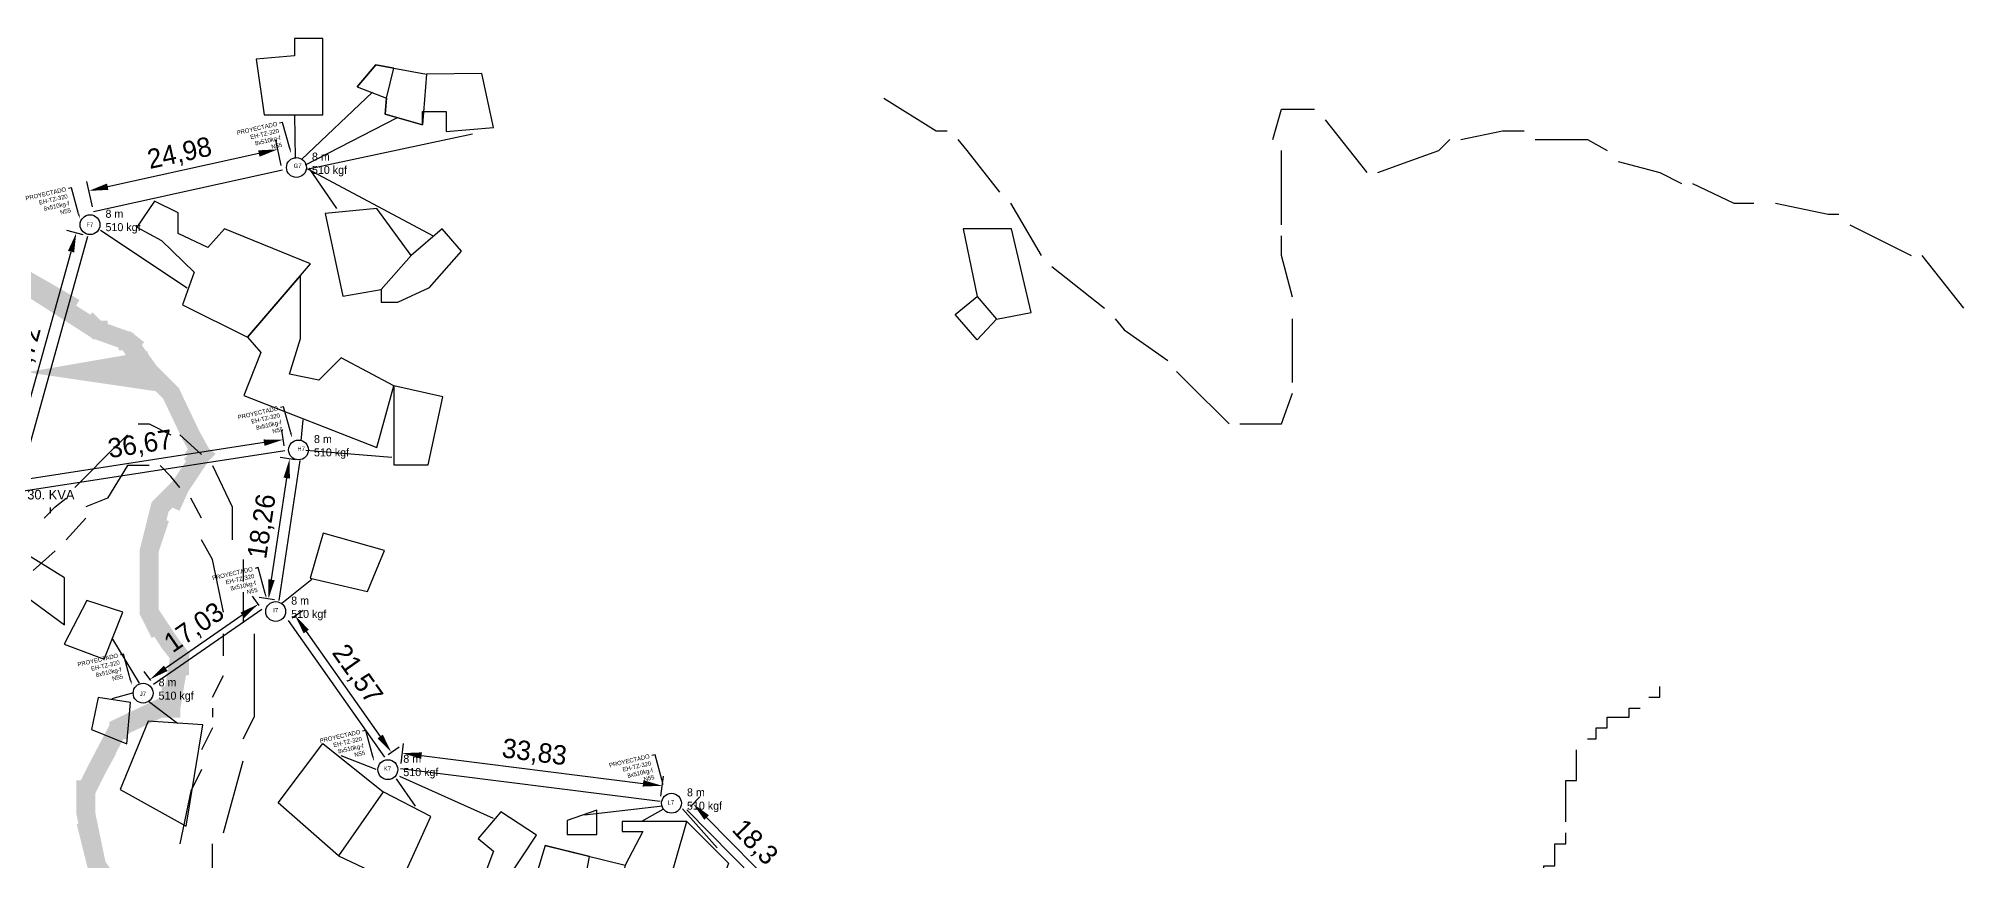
# Model space of a CAD drawing. Header units: millimetres. Extents: x -3588 to 75209, y -3737 to 38254.
# Drawn here: x 28406.5 to 28655.1, y 18470.4 to 18576.5 of the extents above; entities that cross this region are included whole.
import ezdxf
from ezdxf import colors
from ezdxf.entities.mleader import LeaderData, LeaderLine
from ezdxf.math import Vec2, Vec3

# ---------------------------------------------------------------- set-up
doc = ezdxf.new("R2010")
doc.units = ezdxf.units.MM
doc.linetypes.add('CONTINUA', pattern=[0])
doc.layers.add('Mancheta', color=255, linetype='Continuous')
doc.layers.add('P', color=253, linetype='Continuous')
doc.linetypes.add('+_LINE', pattern='A,12.7,-5.08,["+",Standard,S=2.54,R=0,X=-2.54,Y=-1.27],-6.35', length=24.13)
doc.dimstyles.new('ISO-25', dxfattribs={"dimtxt": 2.5, "dimasz": 2.5, "dimexe": 1.25, "dimexo": 0.625, "dimtad": 1, "dimtxsty": 'Standard', "dimcen": 2.5, "dimadec": 0, "dimazin": 0, "dimtfac": 1, "dimtmove": 0, "dimatfit": 3, "dimfxl": 1, "dimarcsym": 0})

# ---------------------------------------------------------------- blocks, each defined once
blk = doc.blocks.new('*D936')
at = {"color": 0, "lineweight": -2, "transparency": 16777216}
for p, q in [((28412.29, 18551.14), (28410.2, 18551.72)), ((28402.78, 18520.35), (28410.73, 18548.98)), ((28403, 18517.69), (28400.9, 18518.27))]:
    blk.add_line(p, q, dxfattribs=at)
at = {"color": 0, "transparency": 16777216}
for points in [[(28410.33, 18549.09), (28411.13, 18548.87), (28411.4, 18551.39)], [(28402.38, 18520.46), (28403.18, 18520.24), (28402.11, 18517.94)]]:
    blk.add_solid(points, dxfattribs=at)
at = {"layer": 'Defpoints', "color": 0, "transparency": 16777216}
for p in [(28411.4, 18551.39), (28412.89, 18550.97), (28403.6, 18517.52)]:
    blk.add_point(p, dxfattribs=at)
at = {"color": 0, "transparency": 16777216, "insert": (28404.75, 18535.22), "char_height": 2.5, "attachment_point": 5, "rotation": 74.4744}
blk.add_mtext('34,72', dxfattribs=at)
blk = doc.blocks.new('*D937')
at = {"color": 0, "lineweight": -2, "transparency": 16777216}
for p, q in [((28437.88, 18560.1), (28437.16, 18563.41)), ((28434.98, 18561.65), (28415.46, 18557.37)), ((28413.48, 18554.75), (28412.75, 18558.05))]:
    blk.add_line(p, q, dxfattribs=at)
at = {"color": 0, "transparency": 16777216}
for points in [[(28434.89, 18562.06), (28435.07, 18561.24), (28437.42, 18562.19)], [(28415.37, 18557.78), (28415.55, 18556.96), (28413.02, 18556.83)]]:
    blk.add_solid(points, dxfattribs=at)
at = {"layer": 'Defpoints', "color": 0, "transparency": 16777216}
for p in [(28438.01, 18559.49), (28413.02, 18556.83), (28413.61, 18554.14)]:
    blk.add_point(p, dxfattribs=at)
at = {"color": 0, "transparency": 16777216, "insert": (28424.77, 18561.54), "char_height": 2.5, "attachment_point": 5, "rotation": 12.3742}
blk.add_mtext('24,98', dxfattribs=at)
blk = doc.blocks.new('*D938')
at = {"color": 0, "lineweight": -2, "transparency": 16777216}
for p, q in [((28438.24, 18523.9), (28437.93, 18525.95)), ((28435.65, 18524.33), (28404.35, 18519.49)), ((28402.01, 18518.29), (28401.69, 18520.34))]:
    blk.add_line(p, q, dxfattribs=at)
at = {"color": 0, "transparency": 16777216}
for points in [[(28435.58, 18524.74), (28435.71, 18523.92), (28438.12, 18524.71)], [(28404.29, 18519.9), (28404.41, 18519.07), (28401.88, 18519.1)]]:
    blk.add_solid(points, dxfattribs=at)
at = {"layer": 'Defpoints', "color": 0, "transparency": 16777216}
for p in [(28438.34, 18523.29), (28401.88, 18519.1), (28402.1, 18517.68)]:
    blk.add_point(p, dxfattribs=at)
at = {"color": 0, "transparency": 16777216, "insert": (28419.68, 18523.97), "char_height": 2.5, "attachment_point": 5, "rotation": 8.7984}
blk.add_mtext('36,67', dxfattribs=at)
blk = doc.blocks.new('*D939')
at = {"color": 0, "lineweight": -2, "transparency": 16777216}
for p, q in [((28439.7, 18522.11), (28437.72, 18522.41)), ((28436.61, 18506.65), (28438.58, 18519.75)), ((28436.98, 18504.06), (28435, 18504.36))]:
    blk.add_line(p, q, dxfattribs=at)
at = {"color": 0, "transparency": 16777216}
for points in [[(28438.17, 18519.82), (28438.99, 18519.69), (28438.95, 18522.23)], [(28436.19, 18506.71), (28437.02, 18506.58), (28436.23, 18504.17)]]:
    blk.add_solid(points, dxfattribs=at)
at = {"layer": 'Defpoints', "color": 0, "transparency": 16777216}
for p in [(28438.95, 18522.23), (28440.32, 18522.02), (28437.6, 18503.97)]:
    blk.add_point(p, dxfattribs=at)
at = {"color": 0, "transparency": 16777216, "insert": (28435.53, 18513.51), "char_height": 2.5, "attachment_point": 5, "rotation": 81.4323}
blk.add_mtext('18,26', dxfattribs=at)
blk = doc.blocks.new('*D940')
at = {"color": 0, "lineweight": -2, "transparency": 16777216}
for p, q in [((28435.01, 18503.32), (28434.18, 18504.51)), ((28432.84, 18502.05), (28422.96, 18495.2)), ((28421.02, 18493.61), (28420.19, 18494.8))]:
    blk.add_line(p, q, dxfattribs=at)
at = {"color": 0, "transparency": 16777216}
for points in [[(28432.6, 18502.4), (28433.08, 18501.71), (28434.9, 18503.48)], [(28422.72, 18495.54), (28423.2, 18494.86), (28420.91, 18493.77)]]:
    blk.add_solid(points, dxfattribs=at)
at = {"layer": 'Defpoints', "color": 0, "transparency": 16777216}
for p in [(28435.36, 18502.8), (28420.91, 18493.77), (28421.38, 18493.1)]:
    blk.add_point(p, dxfattribs=at)
at = {"color": 0, "transparency": 16777216, "insert": (28426.71, 18500.34), "char_height": 2.5, "attachment_point": 5, "rotation": 34.7561}
blk.add_mtext('17,03', dxfattribs=at)
blk = doc.blocks.new('*D941')
at = {"color": 0, "lineweight": -2, "transparency": 16777216}
for p, q in [((28439.28, 18501.72), (28440.69, 18502.71)), ((28441.11, 18499.95), (28450.65, 18486.4)), ((28451.7, 18484.08), (28453.11, 18485.08))]:
    blk.add_line(p, q, dxfattribs=at)
at = {"color": 0, "transparency": 16777216}
for points in [[(28441.45, 18500.19), (28440.77, 18499.71), (28439.67, 18501.99)], [(28450.99, 18486.64), (28450.31, 18486.16), (28452.09, 18484.36)]]:
    blk.add_solid(points, dxfattribs=at)
at = {"layer": 'Defpoints', "color": 0, "transparency": 16777216}
for p in [(28438.77, 18501.36), (28451.19, 18483.72), (28452.09, 18484.36)]:
    blk.add_point(p, dxfattribs=at)
at = {"color": 0, "transparency": 16777216, "insert": (28447.58, 18494.37), "char_height": 2.5, "attachment_point": 5, "rotation": 305.164}
blk.add_mtext('21,57', dxfattribs=at)
blk = doc.blocks.new('*D942')
at = {"color": 0, "lineweight": -2, "transparency": 16777216}
for p, q in [((28453.34, 18482.9), (28453.66, 18485.49)), ((28455.99, 18483.94), (28484.59, 18480.35)), ((28486.9, 18478.69), (28487.22, 18481.28))]:
    blk.add_line(p, q, dxfattribs=at)
at = {"color": 0, "transparency": 16777216}
for points in [[(28456.04, 18484.35), (28455.94, 18483.53), (28453.51, 18484.25)], [(28484.64, 18480.76), (28484.54, 18479.94), (28487.07, 18480.04)]]:
    blk.add_solid(points, dxfattribs=at)
at = {"layer": 'Defpoints', "color": 0, "transparency": 16777216}
for p in [(28453.26, 18482.28), (28487.07, 18480.04), (28486.82, 18478.07)]:
    blk.add_point(p, dxfattribs=at)
at = {"color": 0, "transparency": 16777216, "insert": (28470.55, 18484.21), "char_height": 2.5, "attachment_point": 5, "rotation": 352.841}
blk.add_mtext('33,83', dxfattribs=at)
blk = doc.blocks.new('*D943')
at = {"color": 0, "lineweight": -2, "transparency": 16777216}
for p, q in [((28490.7, 18477.38), (28491.94, 18478.6)), ((28492.8, 18475.94), (28502.13, 18466.47)), ((28503.55, 18464.35), (28504.78, 18465.56))]:
    blk.add_line(p, q, dxfattribs=at)
at = {"color": 0, "transparency": 16777216}
for points in [[(28493.1, 18476.23), (28492.5, 18475.65), (28491.05, 18477.72)], [(28502.43, 18466.76), (28501.84, 18466.17), (28503.89, 18464.68)]]:
    blk.add_solid(points, dxfattribs=at)
at = {"layer": 'Defpoints', "color": 0, "transparency": 16777216}
for p in [(28490.26, 18476.94), (28503.1, 18463.91), (28503.89, 18464.68)]:
    blk.add_point(p, dxfattribs=at)
at = {"color": 0, "transparency": 16777216, "insert": (28498.95, 18472.66), "char_height": 2.5, "attachment_point": 5, "rotation": 314.5721}
blk.add_mtext('18,3', dxfattribs=at)

msp = doc.modelspace()

# ---------------------------------------------------------------- linework, layer by layer
at = {"color": 6}
for p, q in [((28440.481, 18560.9), (28449.647, 18569.577)), ((28439.709, 18560.997), (28439.612, 18566.685)), ((28452.735, 18566.203), (28440.963, 18560.129)), ((28441.156, 18559.647), (28462.576, 18564.178)), ((28457.54, 18550.969), (28441.288, 18559.613)), ((28441.446, 18559.743), (28445.016, 18554.537)), ((28414.526, 18551.741), (28425.718, 18544.318)), ((28440.461, 18524.583), (28440.714, 18527.298)), ((28452.152, 18522.436), (28441.03, 18523.32)), ((28437.954, 18503.612), (28441.82, 18506.716)), ((28419.572, 18493.289), (28416.136, 18498.978)), ((28418.794, 18492.036), (28415.985, 18491.259)), ((28420.726, 18490.959), (28424.463, 18488.127)), ((28450.141, 18482.162), (28445.624, 18483.903)), ((28452.723, 18480.937), (28455.175, 18477.39)), ((28465.272, 18475.826), (28453.178, 18481.223)), ((28477.014, 18476.295), (28487.112, 18477.468)), ((28484.427, 18475.482), (28487.198, 18477.005)), ((28494.172, 18472.021), (28489.692, 18477.051))]:
    msp.add_line(p, q, dxfattribs=at)
at = {"color": 5, "linetype": '+_LINE'}
for p, q in [((28438.014, 18559.493), (28413.611, 18554.139)), ((28403.599, 18517.524), (28412.892, 18550.972)), ((28438.339, 18523.285), (28402.101, 18517.676)), ((28437.598, 18503.968), (28440.318, 18522.021)), ((28435.364, 18502.803), (28421.376, 18493.097)), ((28438.769, 18501.36), (28451.194, 18483.723)), ((28453.26, 18482.283), (28486.821, 18478.067)), ((28490.259, 18476.943), (28503.1, 18463.908))]:
    msp.add_line(p, q, dxfattribs=at)
at = {"color": 10}
msp.add_line((28408.016, 18515.953), (28408.017, 18515.218), dxfattribs=at)
at = {"color": 254}
for points in [[(28434.615, 18573.839), (28435.668, 18566.639), (28443.262, 18566.639), (28443.262, 18576.498), (28439.604, 18576.498), (28439.604, 18574.282), (28434.615, 18573.839)], [(28447.661, 18570.24), (28451.461, 18568.778), (28452.422, 18572.684), (28450.107, 18573.121), (28447.661, 18570.24), (28450.107, 18573.121), (28452.422, 18572.684), (28456.611, 18571.895), (28456.113, 18565.352), (28451.308, 18566.727), (28451.461, 18568.778), (28451.308, 18566.727), (28456.113, 18565.352), (28456.113, 18567.098), (28459.149, 18567.098), (28459.149, 18564.501), (28465.265, 18565.025), (28463.758, 18571.986), (28456.611, 18571.895)], [(28419.212, 18552.126), (28422.428, 18550.43), (28422.428, 18550.43), (28426.626, 18546.325), (28425.108, 18542.13), (28433.504, 18537.936), (28441.632, 18547.396), (28430.556, 18551.948), (28428.413, 18549.538), (28424.572, 18551.323), (28424.572, 18554), (28421.526, 18555.518), (28419.212, 18552.126)], [(28443.529, 18553.904), (28445.834, 18543.253), (28450.777, 18544.105), (28454.635, 18548.495), (28450.226, 18554.537), (28443.529, 18553.904)], [(28450.777, 18544.105), (28450.777, 18542.463), (28452.92, 18542.463), (28457.028, 18544.355), (28461.136, 18549.03), (28458.635, 18551.921), (28454.635, 18548.495)], [(28435.256, 18535.955), (28433.045, 18530.405), (28450.219, 18523.722), (28452.43, 18531.651), (28445.628, 18535.275), (28442.737, 18532.387), (28438.94, 18533.18), (28440.357, 18537.767), (28440.357, 18545.911), (28433.504, 18537.936), (28433.504, 18537.936), (28435.256, 18535.955)], [(28524.91, 18540.852), (28527.754, 18543.194), (28530.234, 18540.284), (28527.731, 18537.602), (28524.91, 18540.852)], [(28452.43, 18531.651), (28452.43, 18521.485), (28456.84, 18521.485), (28458.722, 18530.228), (28452.43, 18531.651)], [(28443.292, 18512.648), (28441.598, 18506.819), (28449.031, 18505.127), (28451.195, 18510.392), (28443.292, 18512.648)], [(28404.319, 18510.313), (28404.319, 18504.915), (28409.884, 18500.826), (28409.884, 18506.878), (28404.319, 18510.313)], [(28409.844, 18498.31), (28415.005, 18496.397), (28417.419, 18502.468), (28412.758, 18503.965), (28409.844, 18498.31)], [(28414.222, 18491.43), (28413.37, 18487.304), (28417.926, 18485.437), (28418.385, 18490.775), (28414.222, 18491.43)], [(28420.689, 18488.395), (28417.087, 18479.562), (28425.6, 18474.818), (28427.728, 18487.904), (28420.689, 18488.395)], [(28437.485, 18477.817), (28443.258, 18485.507), (28451.05, 18479.259), (28445.278, 18470.992), (28437.485, 18477.817)], [(28445.278, 18470.992), (28453.167, 18467.243), (28457.208, 18476.086), (28451.05, 18479.259)], [(28465.3, 18471.611), (28463.922, 18467.938), (28467.061, 18467.938), (28470.813, 18473.677), (28466.219, 18476.661), (28463.309, 18473.218), (28465.3, 18471.611)], [(28474.773, 18475.559), (28474.773, 18473.766), (28478.614, 18473.766), (28478.614, 18476.894), (28474.773, 18475.559)], [(28487.303, 18465.212), (28490.252, 18475.411), (28481.9, 18475.411), (28481.9, 18474.131), (28484.563, 18474.131), (28482.263, 18469.802)], [(28490.252, 18475.411), (28495.632, 18470.038), (28492.62, 18461.534), (28486.285, 18461.691)], [(28471.969, 18472.317), (28470.081, 18466.173), (28476.497, 18464.586), (28477.672, 18470.923), (28471.969, 18472.317), (28482.263, 18469.802), (28480.647, 18463.178), (28476.497, 18464.586)]]:
    msp.add_lwpolyline(points, dxfattribs=at)
msp.add_polyline3d([(28530.234, 18540.284, 0), (28534.716, 18541.125, 0), (28532.191, 18551.929, 0), (28525.937, 18551.929, 0), (28527.754, 18543.194, 0)], dxfattribs=at)
at = {"layer": 'Mancheta', "color": 5}
for centre in [(28439.836, 18559.851), (28413.179, 18552.467), (28440.101, 18523.39), (28437.155, 18502.535), (28420.033, 18491.993), (28451.636, 18482.12), (28488.269, 18477.785)]:
    msp.add_circle(centre, 1.28, dxfattribs=at)
at = {"layer": 'P', "color": 254}
for points in [[(28515.668, 18568.806), (28522.438, 18564.565), (28523.846, 18564.565)], [(28565.904, 18563.445), (28567.04, 18567.398), (28571.281, 18567.398)], [(28572.69, 18565.99), (28578.051, 18559.204)], [(28590.182, 18563.445), (28595.559, 18564.565), (28598.376, 18564.565)], [(28525.255, 18563.445), (28526.391, 18562.037), (28530.632, 18556.676)], [(28567.04, 18552.435), (28567.04, 18553.843), (28567.04, 18562.037)], [(28579.459, 18559.204), (28583.412, 18560.628), (28587.365, 18562.037), (28588.773, 18563.445)], [(28599.784, 18563.445), (28606.553, 18563.445), (28609.098, 18562.037)], [(28610.506, 18560.628), (28615.884, 18559.204), (28618.7, 18557.796)], [(28620.109, 18557.796), (28625.47, 18555.251), (28628.014, 18555.251)], [(28532.04, 18555.251), (28535.993, 18548.482)], [(28630.831, 18555.251), (28637.617, 18553.843), (28639.025, 18553.843)], [(28640.433, 18552.435), (28648.339, 18548.482)], [(28568.449, 18543.12), (28567.04, 18548.482), (28567.04, 18551.026)], [(28537.401, 18547.073), (28544.171, 18541.712)], [(28649.747, 18548.482), (28655.109, 18541.712)], [(28545.579, 18540.304), (28546.716, 18538.879), (28552.365, 18534.926)], [(28568.449, 18532.11), (28568.449, 18538.879), (28568.449, 18540.304)], [(28553.485, 18533.518), (28554.909, 18532.11), (28560.271, 18526.749)], [(28561.679, 18526.749), (28567.04, 18526.749), (28568.449, 18530.701)], [(28411.212, 18518.555), (28412.636, 18519.979), (28415.453, 18522.796), (28417.998, 18525.34)], [(28419.406, 18526.749), (28420.814, 18526.749), (28423.631, 18525.34)], [(28424.767, 18525.34), (28427.584, 18522.796)], [(28420.814, 18521.387), (28417.998, 18521.387), (28415.453, 18517.146), (28412.636, 18516.026)], [(28424.767, 18518.555), (28423.631, 18519.979), (28422.223, 18521.387)], [(28429.008, 18521.387), (28431.537, 18516.026), (28431.537, 18511.785)], [(28407.259, 18514.602), (28408.684, 18516.026), (28410.092, 18517.146)], [(28427.584, 18514.602), (28426.176, 18517.146)], [(28412.636, 18514.602), (28410.092, 18511.785)], [(28408.684, 18510.377), (28405.851, 18507.832)], [(28430.417, 18502.471), (28429.008, 18509.241), (28427.584, 18511.785)], [(28432.961, 18509.241), (28432.961, 18506.424)], [(28432.961, 18505.016), (28432.961, 18502.471), (28432.961, 18501.063)], [(28430.417, 18496.822), (28430.417, 18498.23), (28430.417, 18499.654)], [(28434.37, 18499.654), (28434.37, 18495.701), (28434.37, 18488.916)], [(28429.008, 18491.46), (28430.417, 18494.277)], [(28614.459, 18491.46), (28615.884, 18491.46), (28615.884, 18492.869)], [(28429.008, 18490.052), (28429.008, 18488.916)], [(28606.553, 18486.099), (28607.69, 18486.099), (28607.69, 18487.507), (28609.098, 18487.507), (28609.098, 18488.916), (28610.506, 18488.916), (28611.931, 18488.916), (28611.931, 18490.052), (28613.339, 18490.052)], [(28429.008, 18487.507), (28427.584, 18484.691)], [(28432.961, 18486.099), (28434.37, 18488.916)], [(28603.737, 18475.377), (28603.737, 18476.497), (28603.737, 18477.905), (28603.737, 18479.33), (28603.737, 18480.738), (28605.145, 18480.738), (28605.145, 18482.146), (28605.145, 18483.266), (28605.145, 18484.691)], [(28430.417, 18473.952), (28432.961, 18483.266)], [(28427.584, 18482.146), (28426.176, 18479.33), (28424.767, 18472.544)], [(28429.008, 18468.591), (28429.008, 18471.136), (28429.008, 18472.544)], [(28599.784, 18465.774), (28599.784, 18467.183), (28600.92, 18467.183), (28600.92, 18468.591), (28600.92, 18469.727), (28602.328, 18469.727), (28602.328, 18471.136), (28602.328, 18472.544), (28603.737, 18472.544), (28603.737, 18473.952)]]:
    msp.add_lwpolyline(points, dxfattribs=at)
for points, const_width in [([(28399.081, 18548.482), (28414.045, 18538.879), (28417.998, 18537.471), (28420.814, 18533.518), (28422.223, 18532.11), (28423.631, 18530.701), (28426.176, 18525.34), (28427.584, 18522.796), (28424.767, 18518.555), (28422.223, 18516.026), (28420.814, 18510.377), (28420.814, 18506.424), (28420.814, 18502.471), (28423.631, 18498.23), (28424.767, 18496.822), (28423.631, 18490.052), (28422.223, 18490.052), (28416.861, 18487.507), (28414.045, 18482.146), (28412.636, 18479.33), (28412.636, 18476.497), (28414.045, 18469.727), (28416.861, 18465.774)], 2.417), ([(28399.081, 18548.482), (28414.045, 18538.879), (28417.998, 18537.471), (28420.814, 18533.518), (28422.223, 18532.11), (28423.631, 18530.701), (28426.176, 18525.34), (28427.584, 18522.796), (28424.767, 18518.555), (28422.223, 18516.026), (28420.814, 18510.377), (28420.814, 18506.424), (28420.814, 18502.471), (28423.631, 18498.23), (28424.767, 18496.822), (28423.631, 18490.052), (28422.223, 18490.052), (28416.861, 18487.507), (28414.045, 18482.146), (28412.636, 18479.33), (28412.636, 18476.497), (28414.045, 18469.727)], 1.2), ([(28401.898, 18547.073), (28411.212, 18541.712)], 2.417), ([(28412.636, 18540.304), (28414.045, 18538.879), (28415.453, 18538.879)], 2.417), ([(28416.861, 18537.471), (28417.998, 18537.471), (28419.406, 18536.351)], 2.417), ([(28420.814, 18534.926), (28412.636, 18533.518), (28422.223, 18532.11), (28423.631, 18530.701), (28426.176, 18525.34)], 2.417), ([(28426.176, 18523.916), (28427.584, 18522.796), (28426.176, 18521.387)], 2.417), ([(28424.767, 18518.555), (28423.631, 18516.026)], 2.417), ([(28422.223, 18514.602), (28420.814, 18510.377), (28420.814, 18506.424), (28420.814, 18505.016)], 2.417), ([(28420.814, 18502.471), (28422.223, 18499.654)], 2.417), ([(28423.631, 18498.23), (28424.767, 18496.822), (28424.767, 18494.277)], 2.417), ([(28423.631, 18492.869), (28423.631, 18490.052), (28422.223, 18490.052), (28416.861, 18487.507), (28416.861, 18486.099)], 2.417), ([(28415.453, 18484.691), (28414.045, 18482.146)], 2.417), ([(28412.636, 18480.738), (28412.636, 18479.33), (28412.636, 18476.497)], 2.417), ([(28412.636, 18475.377), (28414.045, 18469.727), (28416.861, 18465.774)], 2.417)]:
    msp.add_lwpolyline(points, dxfattribs=dict(at, const_width=const_width))

# ---------------------------------------------------------------- texts
at = {"color": 5, "char_height": 1.03321, "attachment_point": 1}
for insert in [(28441.835, 18561.775), (28415.177, 18554.39), (28442.1, 18525.314), (28439.154, 18504.459), (28422.032, 18493.916), (28453.635, 18484.043), (28490.268, 18479.709)]:
    msp.add_mtext_dynamic_manual_height_columns('8 m^J510 kgf ', width=21.10344, gutter_width=5.166, heights=[0], dxfattribs=dict(at, insert=insert))
at = {"char_height": 0.5529, "attachment_point": 1}
for s, insert, width in [('G7', (28439.474, 18560.346), 0.96762), ('F7', (28412.705, 18552.739), 0.96762), ('H7', (28439.954, 18523.824), 0.96762), ('I7\\P', (28436.833, 18502.977), 0.7741), ('J7\\P', (28419.599, 18492.192), 0.96762), ('K7\\P', (28451.114, 18482.535), 0.96762), ('L7\\P', (28487.763, 18478.153), 0.96762)]:
    msp.add_mtext(s, dxfattribs=dict(at, insert=insert, width=width))
at = {"color": 10, "insert": (28405.072, 18518.24), "char_height": 1.243, "attachment_point": 1}
msp.add_mtext_dynamic_manual_height_columns('30. KVA', width=17.75852, gutter_width=6.215, heights=[0], dxfattribs=at)

# ---------------------------------------------------------------- dimensions: what is measured, and where the dimension line sits
at = {"color": 254}
for p1, p2, distance, picture, middle in [((28438.014, 18559.493), (28413.611, 18554.139), -2.758, '*D937', (28424.775, 18561.545)), ((28403.5992, 18517.5236), (28412.8915, 18550.9724), 1.5478, '*D936', (28404.7467, 18535.22)), ((28438.339, 18523.285), (28402.101, 18517.676), -1.445, '*D938', (28419.68, 18523.967)), ((28437.598, 18503.968), (28440.318, 18522.021), 1.38, '*D939', (28435.533, 18513.511)), ((28435.364, 18502.803), (28421.376, 18493.097), -0.822, '*D940', (28426.713, 18500.337)), ((28438.769, 18501.36), (28451.194, 18483.723), 1.099, '*D941', (28447.583, 18494.374)), ((28453.2597, 18482.2828), (28486.8211, 18478.0674), 1.9856, '*D942', (28470.5475, 18484.2124)), ((28490.259, 18476.943), (28503.1, 18463.908), 1.106, '*D943', (28498.952, 18472.664))]:
    dim = msp.add_aligned_dim(p1=p1, p2=p2, distance=distance, dimstyle='ISO-25', dxfattribs=at)
    dim.commit()
    dim.dimension.update_dxf_attribs({"geometry": picture, "text_midpoint": middle})

# ---------------------------------------------------------------- leaders
at = {"layer": 'Mancheta', "linetype": 'CONTINUA'}
ml = msp.add_multileader_mtext('Standard', dxfattribs=at)
ml.set_content('PROYECTADO\\PEH-TZ-320 \\P8x510kg-f\\PN55', color=256)
ml.set_leader_properties()
ml.build(insert=Vec2(0, 0))
ml.multileader.update_dxf_attribs({"arrow_head_size": 0.648})
ctx = ml.context
ctx.base_point, ctx.char_height, ctx.arrow_head_size, ctx.landing_gap_size, ctx.plane_origin, ctx.plane_x_axis, ctx.plane_y_axis = Vec3(28431.823, 18564.232), 0.5529, 0.648, 0.324, Vec3(28432.945, 18576.454), Vec3(0.9747012, 0.2235117), Vec3(-0.2235117, 0.9747012)
ctx.text_align_type = 2
notes = []
notes.append((ctx, [(0, (1, 1, 0), (28438.055, 18565.661), (-0.9747012, -0.2235117), 0.401, [(0, [(28439.146, 18561.682)], 0, [])])]))
ctx.mtext.insert, ctx.mtext.text_direction, ctx.mtext.rotation, ctx.mtext.alignment, ctx.mtext.flow_direction = Vec3(28437.286, 18565.773), Vec3(0.9747012, 0.2235117), 0.2254158, 3, 5
ml = msp.add_multileader_mtext('Standard', dxfattribs=at)
ml.set_content('PROYECTADO\\PEH-TZ-320 \\P8x510kg-f\\PN55', color=256)
ml.set_leader_properties()
ml.build(insert=Vec2(0, 0))
ml.multileader.update_dxf_attribs({"arrow_head_size": 0.648})
ctx = ml.context
ctx.base_point, ctx.char_height, ctx.arrow_head_size, ctx.landing_gap_size, ctx.plane_origin, ctx.plane_x_axis, ctx.plane_y_axis = Vec3(28404.547, 18555.783), 0.5529, 0.648, 0.324, Vec3(28405.669, 18568.005), Vec3(0.9747012, 0.2235117), Vec3(-0.2235117, 0.9747012)
ctx.text_align_type = 2
notes.append((ctx, [(0, (1, 1, 0), (28410.779, 18557.212), (-0.9747012, -0.2235117), 0.401, [(0, [(28411.87, 18553.232)], 0, [])])]))
ctx.mtext.insert, ctx.mtext.text_direction, ctx.mtext.rotation, ctx.mtext.alignment, ctx.mtext.flow_direction = Vec3(28410.009, 18557.324), Vec3(0.9747012, 0.2235117), 0.2254158, 3, 5
ml = msp.add_multileader_mtext('Standard', dxfattribs=at)
ml.set_content('PROYECTADO\\PEH-TZ-320 \\P8x510kg-f\\PN55', color=256)
ml.set_leader_properties()
ml.build(insert=Vec2(0, 0))
ml.multileader.update_dxf_attribs({"arrow_head_size": 0.648})
ctx = ml.context
ctx.base_point, ctx.char_height, ctx.arrow_head_size, ctx.landing_gap_size, ctx.plane_origin, ctx.plane_x_axis, ctx.plane_y_axis = Vec3(28431.951, 18527.518), 0.5529, 0.648, 0.324, Vec3(28433.073, 18539.74), Vec3(0.9747012, 0.2235117), Vec3(-0.2235117, 0.9747012)
ctx.text_align_type = 2
notes.append((ctx, [(0, (1, 1, 0), (28438.183, 18528.947), (-0.9747012, -0.2235117), 0.401, [(0, [(28439.274, 18524.967)], 0, [])])]))
ctx.mtext.insert, ctx.mtext.text_direction, ctx.mtext.rotation, ctx.mtext.alignment, ctx.mtext.flow_direction = Vec3(28437.413, 18529.059), Vec3(0.9747012, 0.2235117), 0.2254158, 3, 5
ml = msp.add_multileader_mtext('Standard', dxfattribs=at)
ml.set_content('PROYECTADO\\PEH-TZ-320 \\P8x510kg-f\\PN55', color=256)
ml.set_leader_properties()
ml.build(insert=Vec2(0, 0))
ml.multileader.update_dxf_attribs({"arrow_head_size": 0.648})
ctx = ml.context
ctx.base_point, ctx.char_height, ctx.arrow_head_size, ctx.landing_gap_size, ctx.plane_origin, ctx.plane_x_axis, ctx.plane_y_axis = Vec3(28428.651, 18506.768), 0.5529, 0.648, 0.324, Vec3(28429.773, 18518.99), Vec3(0.9747012, 0.2235117), Vec3(-0.2235117, 0.9747012)
ctx.text_align_type = 2
notes.append((ctx, [(0, (1, 1, 0), (28434.883, 18508.197), (-0.9747012, -0.2235117), 0.401, [(0, [(28435.974, 18504.217)], 0, [])])]))
ctx.mtext.insert, ctx.mtext.text_direction, ctx.mtext.rotation, ctx.mtext.alignment, ctx.mtext.flow_direction = Vec3(28434.113, 18508.309), Vec3(0.9747012, 0.2235117), 0.2254158, 3, 5
ml = msp.add_multileader_mtext('Standard', dxfattribs=at)
ml.set_content('PROYECTADO\\PEH-TZ-320 \\P8x510kg-f\\PN55', color=256)
ml.set_leader_properties()
ml.build(insert=Vec2(0, 0))
ml.multileader.update_dxf_attribs({"arrow_head_size": 0.648})
ctx = ml.context
ctx.base_point, ctx.char_height, ctx.arrow_head_size, ctx.landing_gap_size, ctx.plane_origin, ctx.plane_x_axis, ctx.plane_y_axis = Vec3(28411.265, 18495.608), 0.5529, 0.648, 0.324, Vec3(28412.387, 18507.831), Vec3(0.9747012, 0.2235117), Vec3(-0.2235117, 0.9747012)
ctx.text_align_type = 2
notes.append((ctx, [(0, (1, 1, 0), (28417.497, 18497.038), (-0.9747012, -0.2235117), 0.401, [(0, [(28418.588, 18493.058)], 0, [])])]))
ctx.mtext.insert, ctx.mtext.text_direction, ctx.mtext.rotation, ctx.mtext.alignment, ctx.mtext.flow_direction = Vec3(28416.728, 18497.149), Vec3(0.9747012, 0.2235117), 0.2254158, 3, 5
ml = msp.add_multileader_mtext('Standard', dxfattribs=at)
ml.set_content('PROYECTADO\\PEH-TZ-320 \\P8x510kg-f\\PN55', color=256)
ml.set_leader_properties()
ml.build(insert=Vec2(0, 0))
ml.multileader.update_dxf_attribs({"arrow_head_size": 0.648})
ctx = ml.context
ctx.base_point, ctx.char_height, ctx.arrow_head_size, ctx.landing_gap_size, ctx.plane_origin, ctx.plane_x_axis, ctx.plane_y_axis = Vec3(28442.541, 18485.752), 0.5529, 0.648, 0.324, Vec3(28443.663, 18497.974), Vec3(0.9747012, 0.2235117), Vec3(-0.2235117, 0.9747012)
ctx.text_align_type = 2
notes.append((ctx, [(0, (1, 1, 0), (28448.774, 18487.181), (-0.9747012, -0.2235117), 0.401, [(0, [(28449.864, 18483.202)], 0, [])])]))
ctx.mtext.insert, ctx.mtext.text_direction, ctx.mtext.rotation, ctx.mtext.alignment, ctx.mtext.flow_direction = Vec3(28448.004, 18487.293), Vec3(0.9747012, 0.2235117), 0.2254158, 3, 5
ml = msp.add_multileader_mtext('Standard', dxfattribs=at)
ml.set_content('PROYECTADO\\PEH-TZ-320 \\P8x510kg-f\\PN55', color=256)
ml.set_leader_properties()
ml.build(insert=Vec2(0, 0))
ml.multileader.update_dxf_attribs({"arrow_head_size": 0.648})
ctx = ml.context
ctx.base_point, ctx.char_height, ctx.arrow_head_size, ctx.landing_gap_size, ctx.plane_origin, ctx.plane_x_axis, ctx.plane_y_axis = Vec3(28479.906, 18482.601), 0.5529, 0.648, 0.324, Vec3(28481.028, 18494.824), Vec3(0.9747012, 0.2235117), Vec3(-0.2235117, 0.9747012)
ctx.text_align_type = 2
notes.append((ctx, [(0, (1, 1, 0), (28486.138, 18484.031), (-0.9747012, -0.2235117), 0.401, [(0, [(28487.229, 18480.051)], 0, [])])]))
ctx.mtext.insert, ctx.mtext.text_direction, ctx.mtext.rotation, ctx.mtext.alignment, ctx.mtext.flow_direction = Vec3(28485.369, 18484.143), Vec3(0.9747012, 0.2235117), 0.2254158, 3, 5
for ctx, leaders in notes:
    for number, flags, end, landing, length, lines in leaders:
        leader = LeaderData()
        leader.index, (leader.has_last_leader_line, leader.has_dogleg_vector, leader.attachment_direction) = number, flags
        leader.last_leader_point, leader.dogleg_vector, leader.dogleg_length = Vec3(end), Vec3(landing), length
        for number, points, colour, breaks in lines:
            line = LeaderLine()
            line.index, line.vertices, line.color, line.breaks = number, Vec3.list(points), colors.encode_raw_color(colour), breaks
            leader.lines.append(line)
        ctx.leaders.append(leader)

doc.saveas('drawing.dxf')
